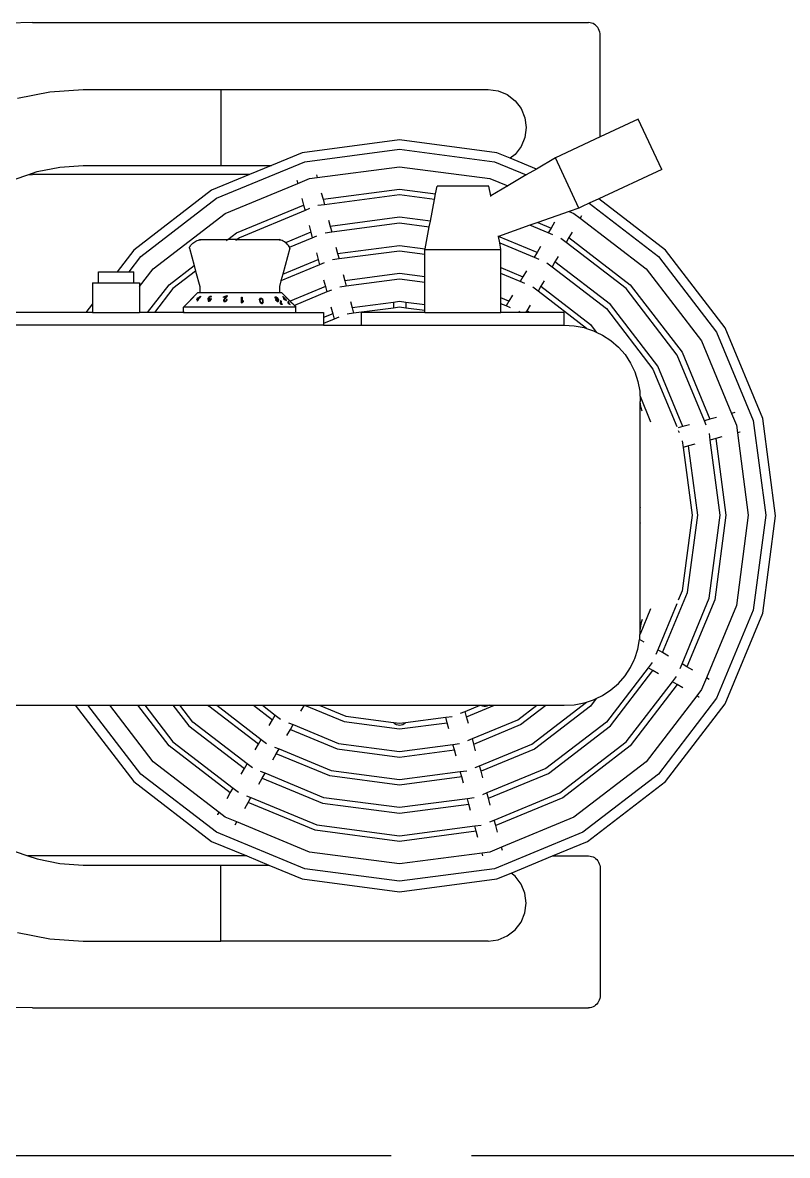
# Model space of a CAD drawing. Header units: millimetres. Extents: x 44692 to 333458, y -26854 to 14445.
# Drawn here: x 314883 to 315365, y -15426 to -14712 of the extents above; entities that cross this region are included whole.
import ezdxf

# ---------------------------------------------------------------- set-up
doc = ezdxf.new("R2010")
doc.units = ezdxf.units.MM
doc.header["$LTSCALE"] = 100
doc.linetypes.add('DASHEDX2', pattern=[3.048, 2.54, -0.508])
doc.layers.add('Area proceso', color=90, linetype='DASHEDX2')
doc.layers.add('Maquinas', color=200, linetype='Continuous')

msp = doc.modelspace()

# ---------------------------------------------------------------- linework, layer by layer
at = {"layer": 'Area proceso'}
msp.add_line((314556.187, -15425.842), (315372.187, -15425.842), dxfattribs=at)
at = {"layer": 'Maquinas'}
for p, q in [((314888.902, -14711.828), (314874.102, -14712.108)), ((314888.902, -14711.828), (315132.153, -14711.828)), ((314954.034, -14711.828), (314954.034, -14711.896)), ((315132.153, -14711.896), (315132.153, -14711.828)), ((315132.153, -14711.828), (315239.49, -14711.828)), ((315240.445, -14711.896), (315239.49, -14711.828)), ((315241.385, -14712.1), (315240.445, -14711.896)), ((315242.292, -14712.435), (315241.385, -14712.1)), ((315243.151, -14712.897), (315242.292, -14712.435)), ((315243.948, -14713.477), (315243.151, -14712.897)), ((315244.668, -14714.166), (315243.948, -14713.477)), ((315245.3, -14714.951), (315244.668, -14714.166)), ((315245.832, -14715.819), (315245.3, -14714.951)), ((315246.256, -14716.756), (315245.832, -14715.819)), ((315246.564, -14717.744), (315246.256, -14716.756)), ((315246.751, -14718.769), (315246.564, -14717.744)), ((315246.813, -14719.811), (315246.751, -14718.769)), ((315246.813, -14783.846), (315246.813, -14719.811)), ((314879.511, -14759.432), (314899.994, -14755.358)), ((314899.994, -14755.358), (314920.834, -14753.992)), ((314920.834, -14753.992), (315007.68, -14753.992)), ((315007.68, -14753.992), (315176.286, -14753.992)), ((315007.68, -14753.992), (315007.68, -14801.889)), ((315176.286, -14753.992), (315182.484, -14754.808)), ((315182.484, -14754.808), (315188.26, -14757.201)), ((315188.26, -14757.201), (315193.22, -14761.007)), ((315193.22, -14761.007), (315197.026, -14765.967)), ((315197.026, -14765.967), (315199.418, -14771.742)), ((315199.418, -14771.742), (315200.234, -14777.941)), ((315270.812, -14772.655), (315246.813, -14783.846)), ((315285.589, -14804.344), (315270.812, -14772.655)), ((315200.234, -14777.941), (315199.418, -14784.139)), ((315120.406, -14785.741), (315059.073, -14793.815)), ((315181.738, -14793.815), (315120.406, -14785.741)), ((315199.418, -14784.139), (315197.026, -14789.915)), ((315246.813, -14783.846), (315218.618, -14796.994)), ((315059.073, -14793.815), (315039.581, -14801.889)), ((315060.686, -14799.484), (315120.406, -14791.621)), ((315120.406, -14791.621), (315180.126, -14799.484)), ((315190.092, -14797.276), (315181.738, -14793.815)), ((315197.026, -14789.915), (315193.22, -14794.875)), ((315005.036, -14822.535), (315060.686, -14799.484)), ((315180.126, -14799.484), (315200.265, -14807.825)), ((315193.22, -14794.875), (315190.092, -14797.276)), ((315206.573, -14804.102), (315190.092, -14797.276)), ((315218.618, -14796.994), (315206.573, -14804.102)), ((315233.395, -14828.683), (315218.618, -14796.994)), ((314878.065, -14810.397), (314886.081, -14807.676)), ((314886.081, -14807.676), (314891.908, -14805.698)), ((314886.081, -14807.676), (314888.902, -14807.622)), ((315025.741, -14807.622), (314888.902, -14807.622)), ((314891.908, -14805.698), (314906.246, -14802.846)), ((314906.246, -14802.846), (314920.834, -14801.889)), ((314920.834, -14801.889), (315007.68, -14801.889)), ((314954.034, -14807.554), (314954.034, -14807.622)), ((315025.741, -14807.622), (315001.921, -14817.489)), ((315007.68, -14801.889), (315039.581, -14801.889)), ((315039.581, -14801.889), (315025.741, -14807.622)), ((315067.986, -14807.762), (315068.439, -14809.45)), ((315068.439, -14809.45), (315120.406, -14802.609)), ((315120.406, -14802.609), (315177.282, -14810.097)), ((315200.265, -14807.825), (315188.525, -14814.754)), ((315206.573, -14804.102), (315200.265, -14807.825)), ((315285.589, -14804.344), (315245.887, -14822.857)), ((315010.529, -14832.05), (315056.202, -14813.132)), ((315055.654, -14811.086), (315056.202, -14813.132)), ((315056.202, -14813.132), (315063.529, -14810.097)), ((315063.529, -14810.097), (315068.439, -14809.45)), ((315143.082, -14819.772), (315144.035, -14814.807)), ((315176.605, -14814.807), (315144.035, -14814.807)), ((315177.809, -14821.078), (315176.605, -14814.807)), ((315177.282, -14810.097), (315188.525, -14814.754)), ((315188.525, -14814.754), (315177.809, -14821.078)), ((315001.921, -14817.489), (314952.843, -14855.148)), ((314957.248, -14859.203), (315005.036, -14822.535)), ((315058.736, -14822.588), (315059.872, -14826.826)), ((315071.052, -14819.203), (315072.108, -14823.145)), ((315072.108, -14823.145), (315120.406, -14816.786)), ((315120.406, -14820.331), (315073.026, -14826.569)), ((315120.406, -14816.786), (315143.082, -14819.772)), ((315142.418, -14823.229), (315120.406, -14820.331)), ((315142.418, -14823.229), (315143.082, -14819.772)), ((315177.876, -14821.427), (315177.809, -14821.078)), ((315245.887, -14822.857), (315239.859, -14825.668)), ((315287.969, -14855.148), (315245.887, -14822.857)), ((315017.618, -14844.328), (315059.872, -14826.826)), ((315059.872, -14826.826), (315060.789, -14830.25)), ((315063.65, -14829.065), (315060.789, -14830.25)), ((315073.026, -14826.569), (315068.91, -14827.11)), ((315072.108, -14823.145), (315073.026, -14826.569)), ((315139.763, -14837.057), (315142.418, -14823.229)), ((315233.395, -14828.683), (315227.326, -14830.826)), ((315235.486, -14827.707), (315233.395, -14828.683)), ((315239.859, -14825.668), (315235.486, -14827.707)), ((315239.859, -14825.668), (315283.563, -14859.203)), ((314965.017, -14866.973), (315010.529, -14832.05)), ((315060.789, -14830.25), (315019.39, -14847.398)), ((315075.639, -14836.322), (315076.695, -14840.263)), ((315120.406, -14834.508), (315076.695, -14840.263)), ((315139.763, -14837.057), (315120.406, -14834.508)), ((315139.099, -14840.514), (315139.763, -14837.057)), ((315227.326, -14830.826), (315207.5, -14837.828)), ((315227.326, -14830.826), (315230.282, -14832.05)), ((315230.282, -14832.05), (315234.21, -14835.065)), ((315235.034, -14833.675), (315234.21, -14835.065)), ((315234.21, -14835.065), (315275.794, -14866.973)), ((315235.034, -14833.675), (315235.085, -14833.55)), ((315012.179, -14848.502), (315017.618, -14844.328)), ((315064.458, -14843.944), (315048.542, -14850.537)), ((315063.323, -14839.707), (315064.458, -14843.944)), ((315064.458, -14843.944), (315065.376, -14847.368)), ((315073.497, -14844.228), (315077.612, -14843.687)), ((315076.695, -14840.263), (315077.612, -14843.687)), ((315077.612, -14843.687), (315120.406, -14838.053)), ((315120.406, -14838.053), (315139.099, -14840.514)), ((315136.444, -14854.342), (315139.099, -14840.514)), ((315202.543, -14839.578), (315182.717, -14846.58)), ((315207.5, -14837.828), (315202.543, -14839.578)), ((315214.094, -14844.363), (315202.543, -14839.578)), ((315207.5, -14837.828), (315215.866, -14841.293)), ((315215.866, -14841.293), (315214.094, -14844.363)), ((315218.059, -14837.494), (315215.866, -14841.293)), ((315229.162, -14843.809), (315227.122, -14847.343)), ((314989.036, -14851.882), (314989.502, -14851.386)), ((314989.502, -14851.386), (314990.034, -14850.907)), ((314990.034, -14850.907), (314990.63, -14850.447)), ((314990.63, -14850.447), (314991.287, -14850.008)), ((314991.287, -14850.008), (314992.001, -14849.592)), ((314992.001, -14849.592), (314992.77, -14849.201)), ((314992.77, -14849.201), (314993.591, -14848.837)), ((314993.591, -14848.837), (314994.458, -14848.502)), ((314994.458, -14848.502), (315012.179, -14848.502)), ((314994.458, -14848.837), (314994.458, -14849.201)), ((315011.267, -14849.201), (315011.742, -14848.837)), ((315017.951, -14848.502), (315012.179, -14848.502)), ((315017.514, -14848.837), (315017.04, -14849.201)), ((315019.39, -14847.398), (315017.951, -14848.502)), ((315017.951, -14848.502), (315044.596, -14848.502)), ((315045.463, -14848.837), (315044.596, -14848.502)), ((315044.596, -14848.837), (315044.596, -14849.201)), ((315046.284, -14849.201), (315045.463, -14848.837)), ((315047.053, -14849.592), (315046.284, -14849.201)), ((315047.768, -14850.008), (315047.053, -14849.592)), ((315048.424, -14850.447), (315047.768, -14850.008)), ((315048.542, -14850.537), (315048.424, -14850.447)), ((315049.02, -14850.907), (315048.542, -14850.537)), ((315049.552, -14851.386), (315049.02, -14850.907)), ((315050.018, -14851.882), (315049.552, -14851.386)), ((315050.95, -14853.343), (315065.376, -14847.368)), ((315065.376, -14847.368), (315068.237, -14846.183)), ((315182.717, -14846.58), (315182.642, -14846.25)), ((315207.005, -14856.641), (315182.717, -14846.58)), ((315183.498, -14850.708), (315182.717, -14846.58)), ((315183.498, -14850.708), (315205.233, -14859.71)), ((315184.269, -14854.721), (315183.498, -14850.708)), ((315216.954, -14845.548), (315214.094, -14844.363)), ((315225.349, -14850.412), (315222.056, -14847.885)), ((315227.122, -14847.343), (315225.349, -14850.412)), ((315263.263, -14879.504), (315225.349, -14850.412)), ((315227.122, -14847.343), (315265.769, -14876.998)), ((314952.843, -14855.148), (314942.31, -14868.874)), ((314987.87, -14853.989), (314988.053, -14853.449)), ((314987.87, -14853.989), (314990.841, -14864.875)), ((314988.053, -14853.449), (314988.31, -14852.916)), ((314988.31, -14852.916), (314988.638, -14852.393)), ((314988.638, -14852.393), (314989.036, -14851.882)), ((315051.184, -14853.989), (315046.732, -14870.305)), ((315050.416, -14852.393), (315050.018, -14851.882)), ((315050.744, -14852.916), (315050.416, -14852.393)), ((315050.95, -14853.343), (315050.744, -14852.916)), ((315051.001, -14853.449), (315050.95, -14853.343)), ((315051.184, -14853.989), (315051.001, -14853.449)), ((315067.91, -14856.825), (315069.045, -14861.063)), ((315080.226, -14853.44), (315081.282, -14857.381)), ((315081.282, -14857.381), (315120.406, -14852.23)), ((315081.282, -14857.381), (315082.199, -14860.805)), ((315120.406, -14855.775), (315082.199, -14860.805)), ((315120.406, -14852.23), (315136.444, -14854.342)), ((315136.371, -14857.877), (315120.406, -14855.775)), ((315136.371, -14854.721), (315136.444, -14854.342)), ((315136.371, -14857.877), (315136.371, -14854.721)), ((315136.371, -14854.721), (315184.269, -14854.721)), ((315136.371, -14872.054), (315136.371, -14857.877)), ((315184.269, -14866.241), (315184.269, -14854.721)), ((315207.005, -14856.641), (315205.233, -14859.71)), ((315209.198, -14852.841), (315207.005, -14856.641)), ((315325.628, -14904.226), (315287.969, -14855.148)), ((314949.827, -14868.874), (314957.248, -14859.203)), ((314975.042, -14876.998), (314990.841, -14864.875)), ((314990.841, -14864.875), (314991.84, -14868.538)), ((315069.962, -14864.486), (315045.562, -14874.593)), ((315046.732, -14870.305), (315069.045, -14861.063)), ((315069.045, -14861.063), (315069.962, -14864.486)), ((315072.823, -14863.301), (315069.962, -14864.486)), ((315082.199, -14860.805), (315078.084, -14861.347)), ((315205.233, -14859.71), (315208.093, -14860.895)), ((315213.195, -14863.233), (315216.488, -14865.76)), ((315218.261, -14862.69), (315216.488, -14865.76)), ((315216.488, -14865.76), (315250.731, -14892.036)), ((315220.301, -14859.157), (315218.261, -14862.69)), ((315253.238, -14889.529), (315218.261, -14862.69)), ((315283.563, -14859.203), (315320.232, -14906.991)), ((314930.542, -14875.894), (314930.542, -14868.874)), ((314930.542, -14868.874), (314942.31, -14868.874)), ((314942.31, -14868.874), (314949.827, -14868.874)), ((314949.827, -14868.874), (314952.767, -14868.874)), ((314952.767, -14875.894), (314952.767, -14868.874)), ((314956.471, -14878.111), (314965.017, -14866.973)), ((314991.84, -14868.538), (314977.548, -14879.504)), ((314991.84, -14868.538), (314994.458, -14878.133)), ((315046.732, -14870.305), (315045.562, -14874.593)), ((315084.813, -14870.558), (315085.869, -14874.499)), ((315120.406, -14869.952), (315085.869, -14874.499)), ((315136.371, -14872.054), (315120.406, -14869.952)), ((315136.371, -14875.599), (315136.371, -14872.054)), ((315184.269, -14866.241), (315198.144, -14871.989)), ((315184.269, -14870.045), (315184.269, -14866.241)), ((315196.372, -14875.058), (315184.269, -14870.045)), ((315184.269, -14885.259), (315184.269, -14870.045)), ((315198.144, -14871.989), (315196.372, -14875.058)), ((315200.337, -14868.189), (315198.144, -14871.989)), ((315275.794, -14866.973), (315310.717, -14912.485)), ((314926.838, -14875.894), (314926.838, -14889.037)), ((314926.838, -14875.894), (314930.542, -14875.894)), ((314930.542, -14875.894), (314952.767, -14875.894)), ((314952.767, -14875.894), (314956.471, -14875.894)), ((314956.471, -14875.894), (314956.471, -14878.111)), ((314956.471, -14878.111), (314956.471, -14894.635)), ((314961.508, -14894.635), (314975.042, -14876.998)), ((314977.548, -14879.504), (314965.938, -14894.635)), ((314994.458, -14878.133), (314994.458, -14882.23)), ((315045.562, -14874.593), (315044.596, -14878.133)), ((315044.596, -14878.133), (315044.596, -14882.23)), ((315073.632, -14878.181), (315051.322, -14887.422)), ((315072.496, -14873.943), (315073.632, -14878.181)), ((315073.632, -14878.181), (315074.549, -14881.604)), ((315086.786, -14877.923), (315082.671, -14878.465)), ((315085.869, -14874.499), (315086.786, -14877.923)), ((315120.406, -14873.497), (315086.786, -14877.923)), ((315136.371, -14875.599), (315120.406, -14873.497)), ((315136.371, -14889.776), (315136.371, -14875.599)), ((315199.232, -14876.243), (315196.372, -14875.058)), ((315207.627, -14881.108), (315204.334, -14878.581)), ((315209.4, -14878.038), (315207.627, -14881.108)), ((315211.44, -14874.504), (315209.4, -14878.038)), ((315209.4, -14878.038), (315240.706, -14902.061)), ((315295.369, -14921.346), (315263.263, -14879.504)), ((315265.769, -14876.998), (315298.439, -14919.574)), ((314992.995, -14882.23), (314984.184, -14891.091)), ((314988.48, -14886.771), (314988.44, -14886.813)), ((314988.443, -14886.819), (314988.501, -14886.763)), ((314988.578, -14886.682), (314988.492, -14886.76)), ((314988.501, -14886.763), (314988.599, -14886.667)), ((314988.699, -14886.569), (314988.578, -14886.682)), ((314990.32, -14885.014), (314988.587, -14886.752)), ((314988.587, -14886.719), (314989.978, -14885.325)), ((314988.599, -14886.667), (314988.737, -14886.532)), ((314988.882, -14886.394), (314988.699, -14886.569)), ((314988.737, -14886.532), (314988.903, -14886.368)), ((314989.095, -14886.186), (314988.882, -14886.394)), ((314988.89, -14886.361), (314988.93, -14886.318)), ((314988.928, -14886.331), (314988.89, -14886.367)), ((314988.903, -14886.368), (314989.086, -14886.185)), ((314988.993, -14886.268), (314988.928, -14886.331)), ((314988.93, -14886.318), (314988.997, -14886.256)), ((314989.083, -14886.18), (314988.993, -14886.268)), ((314988.997, -14886.256), (314989.091, -14886.168)), ((314989.193, -14886.07), (314989.083, -14886.18)), ((314989.086, -14886.185), (314989.288, -14885.983)), ((314989.091, -14886.168), (314989.204, -14886.059)), ((314989.339, -14885.944), (314989.095, -14886.186)), ((314989.32, -14885.944), (314989.193, -14886.07)), ((314989.204, -14886.059), (314989.329, -14885.937)), ((314989.288, -14885.983), (314989.507, -14885.763)), ((314989.463, -14885.801), (314989.32, -14885.944)), ((314989.329, -14885.937), (314989.465, -14885.802)), ((314989.339, -14885.944), (314989.841, -14885.441)), ((314989.463, -14885.801), (314989.818, -14885.443)), ((314989.852, -14885.412), (314989.465, -14885.802)), ((314989.844, -14885.423), (314989.507, -14885.763)), ((314989.818, -14885.443), (314989.994, -14885.265)), ((314989.841, -14885.441), (314990.046, -14885.233)), ((314990.165, -14885.097), (314989.844, -14885.423)), ((314990.053, -14885.205), (314989.852, -14885.412)), ((314989.978, -14885.325), (314990.053, -14885.219)), ((314989.994, -14885.265), (314990.143, -14885.113)), ((314990.046, -14885.233), (314990.229, -14885.045)), ((314990.201, -14885.045), (314990.053, -14885.205)), ((314990.053, -14885.219), (314990.165, -14885.097)), ((314990.143, -14885.113), (314990.256, -14884.998)), ((314990.239, -14885.001), (314990.201, -14885.045)), ((314990.229, -14885.045), (314990.39, -14884.877)), ((314990.284, -14884.958), (314990.239, -14885.001)), ((314990.256, -14884.998), (314990.658, -14884.594)), ((314990.734, -14884.506), (314990.284, -14884.958)), ((314990.472, -14884.797), (314990.32, -14885.014)), ((314990.39, -14884.877), (314990.524, -14884.736)), ((314990.658, -14884.594), (314990.472, -14884.797)), ((314990.524, -14884.736), (314990.626, -14884.625)), ((314990.626, -14884.625), (314990.696, -14884.546)), ((314992.714, -14886.077), (314992.387, -14886.373)), ((314992.387, -14886.559), (314992.858, -14886.148)), ((314992.387, -14886.373), (314992.387, -14886.45)), ((314992.387, -14886.45), (314992.387, -14886.559)), ((314992.858, -14885.952), (314992.714, -14886.077)), ((314992.858, -14885.578), (314993.285, -14885.191)), ((314992.858, -14885.578), (314992.858, -14885.914)), ((314992.858, -14886.148), (314992.858, -14887.027)), ((314992.858, -14887.301), (314993.207, -14887.007)), ((314992.858, -14887.027), (314992.858, -14887.301)), ((314994.458, -14882.23), (314992.995, -14882.23)), ((314993.207, -14887.007), (314994.086, -14885.578)), ((314993.285, -14885.578), (314994.797, -14884.257)), ((314994.377, -14884.821), (314993.285, -14885.774)), ((314993.285, -14885.191), (314993.285, -14885.427)), ((314993.285, -14885.578), (314993.285, -14885.427)), ((314993.285, -14886.523), (314993.285, -14885.774)), ((314993.37, -14886.422), (314993.285, -14886.562)), ((314993.37, -14886.422), (314994.377, -14884.821)), ((314994.797, -14884.453), (314994.086, -14885.578)), ((315044.596, -14882.23), (314994.458, -14882.23)), ((314994.797, -14884.257), (314994.797, -14884.453)), ((314999.544, -14885.879), (314999.523, -14886.056)), ((314999.523, -14886.056), (314999.566, -14886.258)), ((314999.607, -14885.686), (314999.544, -14885.879)), ((314999.566, -14886.258), (314999.681, -14886.348)), ((314999.711, -14885.478), (314999.607, -14885.686)), ((314999.695, -14886.361), (314999.9, -14886.378)), ((314999.725, -14886.959), (314999.695, -14887.148)), ((314999.695, -14887.148), (314999.726, -14887.309)), ((314999.856, -14885.255), (314999.711, -14885.478)), ((314999.816, -14886.749), (314999.725, -14886.959)), ((314999.966, -14886.523), (314999.816, -14886.749)), ((314999.856, -14885.255), (315000.233, -14884.823)), ((314999.9, -14886.378), (315000.175, -14886.291)), ((315000.175, -14886.291), (314999.966, -14886.523)), ((314999.978, -14885.742), (314999.991, -14885.623)), ((315000.007, -14885.844), (314999.978, -14885.742)), ((314999.991, -14885.623), (315000.03, -14885.495)), ((315000.026, -14885.915), (315000.007, -14885.844)), ((315000.086, -14885.967), (315000.026, -14885.915)), ((315000.03, -14885.495), (315000.295, -14885.073)), ((315000.17, -14885.995), (315000.086, -14885.967)), ((315000.134, -14886.879), (315000.148, -14886.761)), ((315000.174, -14887.023), (315000.134, -14886.879)), ((315000.148, -14886.761), (315000.189, -14886.641)), ((315000.273, -14885.996), (315000.17, -14885.995)), ((315000.294, -14887.085), (315000.174, -14887.023)), ((315000.189, -14886.641), (315000.257, -14886.52)), ((315000.233, -14884.823), (315000.454, -14884.629)), ((315000.257, -14886.52), (315000.353, -14886.396)), ((315000.389, -14885.97), (315000.273, -14885.996)), ((315000.476, -14887.061), (315000.294, -14887.085)), ((315000.417, -14884.942), (315000.295, -14885.073)), ((315000.353, -14886.396), (315000.586, -14886.166)), ((315000.66, -14885.837), (315000.389, -14885.97)), ((315000.55, -14884.823), (315000.417, -14884.942)), ((315000.454, -14884.629), (315000.698, -14884.449)), ((315000.705, -14886.948), (315000.476, -14887.061)), ((315000.695, -14884.715), (315000.55, -14884.823)), ((315000.586, -14886.166), (315000.845, -14885.975)), ((315000.962, -14885.61), (315000.66, -14885.837)), ((315000.757, -14884.681), (315000.695, -14884.715)), ((315000.698, -14884.449), (315000.917, -14884.313)), ((315000.936, -14886.771), (315000.705, -14886.948)), ((315000.714, -14887.222), (315000.913, -14887.095)), ((315000.93, -14884.595), (315000.757, -14884.681)), ((315000.845, -14885.975), (315000.914, -14885.935)), ((315000.913, -14887.095), (315001.094, -14886.954)), ((315000.914, -14885.935), (315000.962, -14885.61)), ((315000.917, -14884.313), (315001.029, -14884.259)), ((315001.127, -14884.566), (315000.93, -14884.595)), ((315001.121, -14886.568), (315000.936, -14886.771)), ((315001.029, -14884.259), (315001.118, -14884.221)), ((315001.094, -14886.954), (315001.259, -14886.798)), ((315001.118, -14884.221), (315001.298, -14884.175)), ((315001.258, -14886.328), (315001.121, -14886.568)), ((315001.278, -14884.637), (315001.127, -14884.566)), ((315001.31, -14886.144), (315001.258, -14886.328)), ((315001.259, -14886.798), (315001.406, -14886.627)), ((315001.378, -14884.82), (315001.278, -14884.637)), ((315001.298, -14884.175), (315001.46, -14884.167)), ((315001.335, -14886.059), (315001.31, -14886.144)), ((315001.763, -14885.872), (315001.371, -14886.041)), ((315001.806, -14884.506), (315001.378, -14884.82)), ((315001.406, -14886.627), (315001.533, -14886.447)), ((315001.46, -14884.167), (315001.595, -14884.198)), ((315001.533, -14886.447), (315001.634, -14886.261)), ((315001.595, -14884.198), (315001.698, -14884.264)), ((315001.634, -14886.261), (315001.711, -14886.069)), ((315001.698, -14884.264), (315001.768, -14884.367)), ((315001.711, -14886.069), (315001.763, -14885.872)), ((315001.768, -14884.367), (315001.806, -14884.506)), ((315009.425, -14884.652), (315010.336, -14884.328)), ((315009.425, -14885.039), (315009.425, -14884.652)), ((315010.196, -14884.765), (315009.425, -14885.039)), ((315009.452, -14886.83), (315009.43, -14887.033)), ((315009.43, -14887.033), (315009.439, -14887.119)), ((315009.439, -14887.119), (315009.448, -14887.215)), ((315009.516, -14886.616), (315009.452, -14886.83)), ((315009.63, -14886.38), (315009.516, -14886.616)), ((315009.724, -14886.232), (315009.63, -14886.38)), ((315009.8, -14886.117), (315009.724, -14886.232)), ((315010.064, -14885.784), (315009.8, -14886.117)), ((315009.87, -14886.91), (315009.92, -14886.655)), ((315009.915, -14887.122), (315009.87, -14886.91)), ((315010.052, -14887.269), (315009.915, -14887.122)), ((315009.92, -14886.655), (315010.07, -14886.356)), ((315010.459, -14885.332), (315010.064, -14885.784)), ((315010.07, -14886.356), (315010.361, -14885.962)), ((315011.135, -14884.488), (315010.196, -14884.765)), ((315010.336, -14884.328), (315011.729, -14883.917)), ((315010.361, -14885.962), (315011.397, -14884.747)), ((315010.459, -14885.332), (315010.954, -14884.764)), ((315010.804, -14887.17), (315010.526, -14887.297)), ((315010.92, -14887.08), (315010.804, -14887.17)), ((315011.02, -14886.973), (315010.92, -14887.08)), ((315010.954, -14884.764), (315011.135, -14884.488)), ((315011.102, -14886.851), (315011.02, -14886.973)), ((315011.16, -14886.719), (315011.102, -14886.851)), ((315011.148, -14887.314), (315011.308, -14887.159)), ((315011.208, -14886.423), (315011.16, -14886.719)), ((315011.529, -14886.36), (315011.208, -14886.423)), ((315011.326, -14887.134), (315011.44, -14886.986)), ((315011.565, -14884.476), (315011.397, -14884.747)), ((315011.44, -14886.986), (315011.54, -14886.794)), ((315011.648, -14886.344), (315011.529, -14886.36)), ((315011.54, -14886.794), (315011.61, -14886.58)), ((315011.679, -14884.218), (315011.565, -14884.476)), ((315011.61, -14886.58), (315011.648, -14886.344)), ((315011.719, -14884.066), (315011.679, -14884.218)), ((315011.729, -14883.917), (315011.719, -14884.066)), ((315020.785, -14888.43), (315020.785, -14884.91)), ((315020.785, -14884.91), (315021.02, -14884.914)), ((315021.02, -14884.914), (315021.213, -14884.929)), ((315021.213, -14884.929), (315021.213, -14887.664)), ((315032.124, -14886.649), (315032.173, -14886.078)), ((315032.124, -14886.649), (315032.144, -14887.089)), ((315032.144, -14887.089), (315032.203, -14887.445)), ((315032.173, -14886.078), (315032.25, -14885.791)), ((315032.25, -14885.791), (315032.407, -14885.559)), ((315032.407, -14885.559), (315032.627, -14885.432)), ((315032.564, -14886.825), (315032.576, -14886.476)), ((315032.572, -14887.051), (315032.564, -14886.825)), ((315032.576, -14887.19), (315032.572, -14887.051)), ((315032.677, -14886.005), (315032.576, -14886.476)), ((315032.614, -14887.504), (315032.576, -14887.19)), ((315032.627, -14885.432), (315032.761, -14885.41)), ((315032.765, -14885.883), (315032.677, -14886.005)), ((315032.761, -14885.41), (315032.911, -14885.419)), ((315032.871, -14885.818), (315032.765, -14885.883)), ((315032.989, -14885.789), (315032.871, -14885.818)), ((315032.911, -14885.419), (315033.077, -14885.458)), ((315033.119, -14885.799), (315032.989, -14885.789)), ((315033.077, -14885.458), (315033.26, -14885.527)), ((315033.26, -14885.845), (315033.119, -14885.799)), ((315033.26, -14885.527), (315033.499, -14885.653)), ((315033.402, -14885.924), (315033.26, -14885.845)), ((315033.532, -14886.03), (315033.402, -14885.924)), ((315033.499, -14885.653), (315033.71, -14885.808)), ((315033.65, -14886.162), (315033.532, -14886.03)), ((315033.844, -14886.521), (315033.65, -14886.162)), ((315033.71, -14885.808), (315033.813, -14885.911)), ((315033.813, -14885.911), (315033.895, -14885.995)), ((315033.844, -14886.521), (315033.907, -14886.774)), ((315033.895, -14885.995), (315034.052, -14886.212)), ((315033.907, -14886.774), (315033.944, -14887.081)), ((315033.944, -14887.081), (315033.957, -14887.442)), ((315034.052, -14886.212), (315034.203, -14886.507)), ((315034.311, -14886.84), (315034.203, -14886.507)), ((315034.349, -14887.061), (315034.311, -14886.84)), ((315034.375, -14887.215), (315034.349, -14887.061)), ((315041.929, -14884.933), (315041.946, -14884.802)), ((315041.949, -14885.107), (315041.929, -14884.933)), ((315041.946, -14884.802), (315041.998, -14884.709)), ((315042.008, -14885.296), (315041.949, -14885.107)), ((315041.998, -14884.709), (315042.084, -14884.654)), ((315042.243, -14885.716), (315042.008, -14885.296)), ((315042.084, -14884.654), (315042.205, -14884.635)), ((315043.484, -14887.339), (315042.093, -14886.304)), ((315042.093, -14886.304), (315042.093, -14886.581)), ((315042.093, -14886.581), (315043.826, -14887.871)), ((315042.205, -14884.635), (315042.388, -14884.662)), ((315042.243, -14885.716), (315042.409, -14885.933)), ((315042.397, -14885.161), (315042.383, -14885.265)), ((315042.383, -14885.265), (315042.396, -14885.384)), ((315042.388, -14884.662), (315042.601, -14884.747)), ((315042.396, -14885.384), (315042.499, -14885.646)), ((315042.437, -14885.089), (315042.397, -14885.161)), ((315042.409, -14885.933), (315042.592, -14886.137)), ((315042.504, -14885.05), (315042.437, -14885.089)), ((315042.589, -14885.79), (315042.499, -14885.646)), ((315042.597, -14885.045), (315042.504, -14885.05)), ((315042.7, -14885.935), (315042.589, -14885.79)), ((315042.592, -14886.137), (315042.794, -14886.327)), ((315042.71, -14885.069), (315042.597, -14885.045)), ((315042.601, -14884.747), (315042.845, -14884.889)), ((315042.826, -14886.076), (315042.7, -14885.935)), ((315042.835, -14885.122), (315042.71, -14885.069)), ((315042.794, -14886.327), (315043.013, -14886.503)), ((315042.969, -14886.213), (315042.826, -14886.076)), ((315042.972, -14885.201), (315042.835, -14885.122)), ((315042.845, -14884.889), (315043.12, -14885.088)), ((315043.127, -14886.346), (315042.969, -14886.213)), ((315043.12, -14885.309), (315042.972, -14885.201)), ((315043.013, -14886.503), (315043.184, -14886.621)), ((315043.12, -14885.088), (315043.347, -14885.276)), ((315043.358, -14885.522), (315043.12, -14885.309)), ((315043.324, -14886.485), (315043.127, -14886.346)), ((315043.184, -14886.621), (315043.224, -14886.644)), ((315043.224, -14886.644), (315043.35, -14886.724)), ((315043.5, -14886.58), (315043.324, -14886.485)), ((315043.35, -14886.724), (315043.672, -14886.873)), ((315043.559, -14885.757), (315043.358, -14885.522)), ((315043.372, -14885.3), (315043.735, -14885.672)), ((315043.573, -14887.105), (315043.484, -14887.339)), ((315043.649, -14886.629), (315043.5, -14886.58)), ((315043.559, -14885.757), (315043.708, -14886.004)), ((315043.672, -14886.873), (315043.573, -14887.105)), ((315043.762, -14886.632), (315043.649, -14886.629)), ((315043.708, -14886.004), (315043.79, -14886.249)), ((315043.896, -14885.872), (315043.735, -14885.672)), ((315044.164, -14886.98), (315043.762, -14886.632)), ((315043.79, -14886.249), (315044.24, -14886.578)), ((315044.03, -14886.066), (315043.896, -14885.872)), ((315043.93, -14887.577), (315044.164, -14886.98)), ((315044.132, -14886.246), (315044.03, -14886.066)), ((315044.202, -14886.418), (315044.141, -14886.267)), ((315044.24, -14886.578), (315044.202, -14886.418)), ((315046.252, -14882.23), (315044.596, -14882.23)), ((315045.764, -14887.29), (315045.336, -14886.938)), ((315045.336, -14886.938), (315045.336, -14887.768)), ((315046.252, -14882.23), (315051.322, -14887.422)), ((315046.71, -14884.539), (315047.181, -14884.982)), ((315046.71, -14884.678), (315046.71, -14884.539)), ((315047.019, -14884.969), (315046.71, -14884.678)), ((315047.181, -14885.121), (315047.019, -14884.969)), ((315047.181, -14884.694), (315047.609, -14885.106)), ((315047.181, -14884.969), (315047.181, -14884.735)), ((315047.181, -14885.121), (315047.181, -14885.437)), ((315047.181, -14885.437), (315047.181, -14886.003)), ((315047.181, -14886.003), (315047.53, -14886.324)), ((315047.53, -14886.324), (315048.198, -14886.544)), ((315047.609, -14885.189), (315047.609, -14885.106)), ((315047.609, -14885.385), (315047.609, -14885.189)), ((315049.121, -14886.808), (315047.609, -14885.385)), ((315047.609, -14885.524), (315048.7, -14886.551)), ((315047.609, -14885.903), (315047.609, -14885.524)), ((315047.609, -14886.112), (315047.609, -14885.903)), ((315047.881, -14886.199), (315047.609, -14886.112)), ((315048.7, -14886.551), (315047.881, -14886.199)), ((315048.198, -14886.544), (315049.121, -14886.947)), ((315048.33, -14884.328), (315048.373, -14884.366)), ((315048.413, -14884.419), (315048.351, -14884.353)), ((315048.373, -14884.366), (315048.462, -14884.453)), ((315048.517, -14884.526), (315048.413, -14884.419)), ((315048.462, -14884.453), (315048.501, -14884.496)), ((315048.501, -14884.496), (315048.707, -14884.711)), ((315048.501, -14884.543), (315048.533, -14884.586)), ((315048.663, -14884.675), (315048.517, -14884.526)), ((315048.623, -14884.645), (315048.532, -14884.563)), ((315048.533, -14884.586), (315048.629, -14884.692)), ((315048.773, -14884.789), (315048.623, -14884.645)), ((315048.629, -14884.692), (315048.784, -14884.857)), ((315048.84, -14884.856), (315048.663, -14884.675)), ((315048.707, -14884.711), (315048.982, -14884.992)), ((315048.982, -14884.992), (315048.773, -14884.789)), ((315048.832, -14884.829), (315048.784, -14884.785)), ((315048.784, -14884.857), (315048.988, -14885.069)), ((315048.797, -14884.8), (315048.836, -14884.842)), ((315048.893, -14884.888), (315048.832, -14884.829)), ((315048.836, -14884.842), (315048.901, -14884.909)), ((315049.04, -14885.058), (315048.84, -14884.856)), ((315048.977, -14884.971), (315048.893, -14884.888)), ((315048.901, -14884.909), (315048.992, -14885.003)), ((315048.981, -14885.035), (315048.941, -14884.985)), ((315048.955, -14884.992), (315048.996, -14885.028)), ((315049.1, -14885.163), (315048.981, -14885.035)), ((315048.988, -14885.069), (315049.247, -14885.338)), ((315048.992, -14885.003), (315049.102, -14885.115)), ((315048.996, -14885.028), (315049.064, -14885.092)), ((315049.08, -14885.077), (315048.997, -14884.99)), ((315049.261, -14885.282), (315049.04, -14885.058)), ((315049.064, -14885.092), (315049.16, -14885.184)), ((315049.196, -14885.196), (315049.08, -14885.077)), ((315049.283, -14885.352), (315049.1, -14885.163)), ((315049.102, -14885.115), (315049.224, -14885.238)), ((315049.121, -14886.947), (315049.121, -14886.808)), ((315049.16, -14885.184), (315049.392, -14885.413)), ((315049.467, -14885.471), (315049.196, -14885.196)), ((315049.224, -14885.238), (315049.357, -14885.373)), ((315049.247, -14885.338), (315049.521, -14885.615)), ((315049.505, -14885.527), (315049.261, -14885.282)), ((315049.512, -14885.584), (315049.283, -14885.352)), ((315049.357, -14885.373), (315049.502, -14885.519)), ((315049.392, -14885.413), (315049.652, -14885.672)), ((315049.768, -14885.772), (315049.467, -14885.471)), ((315049.502, -14885.519), (315049.737, -14885.755)), ((315049.724, -14885.748), (315049.505, -14885.527)), ((315049.741, -14885.812), (315049.512, -14885.584)), ((315049.521, -14885.615), (315049.72, -14885.812)), ((315049.652, -14885.672), (315049.721, -14885.742)), ((315049.72, -14885.812), (315049.892, -14885.98)), ((315049.721, -14885.742), (315049.768, -14885.772)), ((315049.924, -14885.948), (315049.724, -14885.748)), ((315049.737, -14885.755), (315049.934, -14885.95)), ((315049.928, -14885.995), (315049.741, -14885.812)), ((315049.892, -14885.98), (315050.065, -14886.151)), ((315050.105, -14886.129), (315049.924, -14885.948)), ((315050.064, -14886.123), (315049.928, -14885.995)), ((315049.934, -14885.95), (315050.085, -14886.099)), ((315050.142, -14886.188), (315050.064, -14886.123)), ((315050.065, -14886.151), (315050.213, -14886.294)), ((315050.085, -14886.099), (315050.184, -14886.194)), ((315050.267, -14886.289), (315050.105, -14886.129)), ((315050.57, -14886.621), (315050.142, -14886.188)), ((315050.184, -14886.194), (315050.612, -14886.625)), ((315050.213, -14886.294), (315050.34, -14886.415)), ((315050.402, -14886.423), (315050.267, -14886.289)), ((315050.34, -14886.415), (315050.441, -14886.51)), ((315050.505, -14886.523), (315050.402, -14886.423)), ((315050.441, -14886.51), (315050.518, -14886.579)), ((315050.575, -14886.591), (315050.505, -14886.523)), ((315050.518, -14886.579), (315050.57, -14886.621)), ((315050.612, -14886.625), (315050.575, -14886.591)), ((315074.549, -14881.604), (315054.066, -14890.089)), ((315077.41, -14880.419), (315074.549, -14881.604)), ((315189.283, -14887.336), (315184.269, -14885.259)), ((315184.269, -14889.063), (315184.269, -14885.259)), ((315191.476, -14883.537), (315189.283, -14887.336)), ((315238.183, -14904.554), (315207.627, -14881.108)), ((314926.838, -14889.037), (314922.543, -14894.635)), ((314926.838, -14889.037), (314926.838, -14894.635)), ((314984.212, -14893.91), (314983.655, -14894.635)), ((314984.212, -14893.91), (314984.184, -14891.091)), ((315055.063, -14891.091), (314984.184, -14891.091)), ((314984.396, -14893.671), (314984.212, -14893.91)), ((314984.22, -14894.635), (314984.212, -14893.91)), ((314999.726, -14887.309), (314999.822, -14887.421)), ((314999.822, -14887.421), (314999.977, -14887.472)), ((314999.977, -14887.472), (315000.189, -14887.452)), ((315000.189, -14887.452), (315000.44, -14887.366)), ((315000.44, -14887.366), (315000.647, -14887.255)), ((315000.647, -14887.255), (315000.714, -14887.222)), ((315009.448, -14887.215), (315009.503, -14887.373)), ((315009.503, -14887.373), (315009.595, -14887.503)), ((315009.595, -14887.503), (315009.723, -14887.607)), ((315009.723, -14887.607), (315009.882, -14887.677)), ((315009.882, -14887.677), (315010.067, -14887.706)), ((315010.261, -14887.333), (315010.052, -14887.269)), ((315010.067, -14887.706), (315010.279, -14887.694)), ((315010.526, -14887.297), (315010.261, -14887.333)), ((315010.279, -14887.694), (315010.516, -14887.64)), ((315010.516, -14887.64), (315010.752, -14887.555)), ((315010.752, -14887.555), (315010.963, -14887.447)), ((315010.963, -14887.447), (315011.148, -14887.314)), ((315020.785, -14888.43), (315021.06, -14888.435)), ((315021.179, -14888.256), (315021.06, -14888.435)), ((315021.179, -14888.256), (315021.211, -14888.209)), ((315021.211, -14888.209), (315021.441, -14887.99)), ((315021.391, -14887.53), (315021.213, -14887.664)), ((315021.618, -14887.4), (315021.391, -14887.53)), ((315021.441, -14887.99), (315021.732, -14887.79)), ((315022.068, -14887.215), (315021.618, -14887.4)), ((315021.732, -14887.79), (315022.068, -14887.629)), ((315022.068, -14887.629), (315022.068, -14887.215)), ((315032.203, -14887.445), (315032.296, -14887.743)), ((315032.296, -14887.743), (315032.419, -14888.01)), ((315032.419, -14888.01), (315032.585, -14888.259)), ((315032.585, -14888.259), (315032.768, -14888.447)), ((315032.677, -14887.76), (315032.614, -14887.504)), ((315032.765, -14887.959), (315032.677, -14887.76)), ((315032.871, -14888.115), (315032.765, -14887.959)), ((315032.768, -14888.447), (315032.997, -14888.614)), ((315033.092, -14888.32), (315032.871, -14888.115)), ((315032.997, -14888.614), (315033.26, -14888.742)), ((315033.265, -14888.424), (315033.122, -14888.344)), ((315033.26, -14888.742), (315033.442, -14888.811)), ((315033.405, -14888.472), (315033.265, -14888.424)), ((315033.53, -14888.485), (315033.405, -14888.472)), ((315033.442, -14888.811), (315033.608, -14888.85)), ((315033.64, -14888.463), (315033.53, -14888.485)), ((315033.608, -14888.85), (315033.758, -14888.858)), ((315033.736, -14888.407), (315033.64, -14888.463)), ((315033.902, -14888.071), (315033.736, -14888.407)), ((315033.758, -14888.858), (315033.892, -14888.837)), ((315033.892, -14888.837), (315034.111, -14888.71)), ((315033.943, -14887.793), (315033.902, -14888.071)), ((315033.957, -14887.442), (315033.943, -14887.793)), ((315034.111, -14888.71), (315034.27, -14888.479)), ((315034.365, -14888.127), (315034.27, -14888.479)), ((315034.365, -14888.127), (315034.397, -14887.637)), ((315034.397, -14887.637), (315034.375, -14887.215)), ((315043.826, -14887.871), (315043.93, -14887.577)), ((315045.336, -14889.065), (315045.336, -14887.768)), ((315045.336, -14889.065), (315045.611, -14889.282)), ((315045.611, -14889.282), (315045.762, -14889.256)), ((315045.762, -14889.256), (315045.992, -14889.287)), ((315045.764, -14887.29), (315045.764, -14888.277)), ((315045.764, -14888.915), (315045.764, -14888.306)), ((315045.942, -14888.963), (315045.764, -14888.915)), ((315046.169, -14889.048), (315045.942, -14888.963)), ((315045.992, -14889.287), (315046.283, -14889.376)), ((315046.468, -14889.191), (315046.169, -14889.048)), ((315046.283, -14889.376), (315046.619, -14889.523)), ((315046.619, -14889.273), (315046.468, -14889.191)), ((315046.619, -14889.382), (315046.619, -14889.273)), ((315046.619, -14889.523), (315046.619, -14889.382)), ((315050.076, -14887.479), (315050.076, -14887.811)), ((315050.504, -14887.89), (315050.076, -14887.479)), ((315050.076, -14888.588), (315050.076, -14887.811)), ((315050.076, -14888.588), (315050.076, -14888.665)), ((315050.076, -14888.665), (315050.352, -14888.918)), ((315050.389, -14888.928), (315050.503, -14888.974)), ((315050.503, -14888.974), (315050.733, -14889.106)), ((315050.504, -14888.266), (315050.504, -14887.89)), ((315050.504, -14888.266), (315050.504, -14888.782)), ((315050.683, -14888.898), (315050.504, -14888.782)), ((315050.91, -14889.059), (315050.683, -14888.898)), ((315050.733, -14889.106), (315051.024, -14889.301)), ((315051.36, -14889.405), (315050.91, -14889.059)), ((315051.024, -14889.301), (315051.36, -14889.551)), ((315051.322, -14887.422), (315054.066, -14890.089)), ((315051.36, -14889.551), (315051.36, -14889.405)), ((315051.711, -14887.72), (315051.711, -14887.81)), ((315052.139, -14888.176), (315051.711, -14887.745)), ((315051.711, -14887.81), (315051.986, -14888.087)), ((315051.986, -14888.087), (315052.137, -14888.228)), ((315052.367, -14888.448), (315052.137, -14888.228)), ((315052.139, -14888.204), (315052.139, -14888.15)), ((315052.544, -14888.597), (315052.139, -14888.204)), ((315052.367, -14888.448), (315052.658, -14888.73)), ((315052.994, -14889.04), (315052.544, -14888.597)), ((315052.658, -14888.73), (315052.994, -14889.059)), ((315054.066, -14890.089), (315053.995, -14890.118)), ((315054.066, -14890.089), (315055.063, -14891.091)), ((315055.063, -14894.635), (315055.063, -14891.091)), ((315077.083, -14891.061), (315078.219, -14895.299)), ((315089.399, -14887.676), (315090.455, -14891.617)), ((315116.519, -14888.186), (315090.455, -14891.617)), ((315090.455, -14891.617), (315091.373, -14895.041)), ((315116.519, -14891.73), (315091.373, -14895.041)), ((315120.406, -14887.674), (315116.519, -14888.186)), ((315116.519, -14888.186), (315116.519, -14891.73)), ((315120.406, -14891.219), (315116.519, -14891.73)), ((315124.262, -14888.182), (315120.406, -14887.674)), ((315124.262, -14891.726), (315120.406, -14891.219)), ((315136.371, -14889.776), (315124.262, -14888.182)), ((315124.262, -14888.182), (315124.262, -14891.726)), ((315136.371, -14893.321), (315124.262, -14891.726)), ((315136.371, -14893.321), (315136.371, -14889.776)), ((315136.371, -14894.635), (315136.371, -14893.321)), ((315187.511, -14890.406), (315184.269, -14889.063)), ((315184.269, -14894.635), (315184.269, -14889.063)), ((315189.283, -14887.336), (315187.511, -14890.406)), ((315190.371, -14891.591), (315187.511, -14890.406)), ((315196.395, -14894.635), (315195.473, -14893.928)), ((315200.539, -14893.386), (315199.817, -14894.635)), ((315202.579, -14889.852), (315200.539, -14893.386)), ((315202.167, -14894.635), (315200.539, -14893.386)), ((315250.731, -14892.036), (315280.021, -14930.207)), ((315283.091, -14928.435), (315253.238, -14889.529)), ((314922.543, -14894.635), (314817.056, -14894.635)), ((314926.838, -14894.635), (314922.543, -14894.635)), ((314926.838, -14894.635), (314956.471, -14894.635)), ((314961.508, -14894.635), (314956.471, -14894.635)), ((314965.938, -14894.635), (314961.508, -14894.635)), ((314983.655, -14894.635), (314965.938, -14894.635)), ((314984.22, -14894.635), (314983.655, -14894.635)), ((314984.22, -14894.635), (315055.063, -14894.635)), ((315055.063, -14894.635), (315072.508, -14894.635)), ((315072.508, -14897.664), (315072.303, -14897.749)), ((315072.508, -14901.468), (315072.303, -14901.553)), ((315072.508, -14894.635), (315072.508, -14897.664)), ((315078.219, -14895.299), (315072.508, -14897.664)), ((315072.508, -14897.664), (315072.508, -14901.468)), ((315079.136, -14898.722), (315072.508, -14901.468)), ((315072.508, -14901.468), (315072.508, -14902.618)), ((315078.219, -14895.299), (315079.136, -14898.722)), ((315081.997, -14897.537), (315079.136, -14898.722)), ((315091.373, -14895.041), (315087.258, -14895.583)), ((315136.371, -14894.635), (315096.457, -14894.635)), ((315096.457, -14902.618), (315096.457, -14894.635)), ((315136.371, -14894.635), (315184.269, -14894.635)), ((315196.395, -14894.635), (315184.269, -14894.635)), ((315199.817, -14894.635), (315196.395, -14894.635)), ((315202.167, -14894.635), (315199.817, -14894.635)), ((315224.183, -14894.635), (315202.167, -14894.635)), ((315224.183, -14902.618), (315224.183, -14894.635)), ((315072.508, -14902.618), (314785.125, -14902.618)), ((315072.508, -14902.618), (315082.621, -14902.618)), ((315082.621, -14902.618), (315096.457, -14902.618)), ((315096.457, -14902.618), (315224.183, -14902.618)), ((315224.183, -14902.618), (315230.474, -14902.919)), ((315230.474, -14902.919), (315236.669, -14904.059)), ((315236.669, -14904.059), (315238.183, -14904.554)), ((315238.183, -14904.554), (315242.655, -14906.016)), ((315240.706, -14902.061), (315244.382, -14906.85)), ((315242.655, -14906.016), (315244.382, -14906.85)), ((315244.382, -14906.85), (315248.327, -14908.757)), ((315320.232, -14906.991), (315343.283, -14962.641)), ((315349.301, -14961.378), (315325.628, -14904.226)), ((315248.327, -14908.757), (315253.58, -14912.231)), ((315253.58, -14912.231), (315258.322, -14916.376)), ((315310.717, -14912.485), (315329.635, -14958.158)), ((315258.322, -14916.376), (315262.468, -14921.118)), ((315262.468, -14921.118), (315265.942, -14926.372)), ((315312.517, -14962.745), (315295.369, -14921.346)), ((315298.439, -14919.574), (315315.941, -14961.827)), ((315265.942, -14926.372), (315268.682, -14932.043)), ((315298.823, -14966.414), (315283.091, -14928.435)), ((315268.682, -14932.043), (315270.64, -14938.03)), ((315280.021, -14930.207), (315295.047, -14966.481)), ((315270.64, -14938.03), (315271.779, -14944.224)), ((315271.779, -14944.224), (315271.852, -14947.216)), ((315271.852, -14947.216), (315271.92, -14947.38)), ((315271.92, -14947.38), (315278.58, -14963.457)), ((315271.92, -14947.38), (315272.08, -14950.516)), ((315272.08, -14950.516), (315272.08, -14950.612)), ((315272.19, -14952.609), (315272.08, -14950.612)), ((315272.08, -14973.58), (315272.08, -14950.612)), ((315272.578, -14954.669), (315272.19, -14952.609)), ((315273.236, -14956.66), (315272.578, -14954.669)), ((315331.681, -14957.61), (315329.635, -14958.158)), ((315329.635, -14958.158), (315332.67, -14965.485)), ((315303.06, -14965.279), (315298.823, -14966.414)), ((315315.941, -14961.827), (315312.517, -14962.745)), ((315313.702, -14965.606), (315312.517, -14962.745)), ((315320.178, -14960.692), (315315.941, -14961.827)), ((315332.67, -14965.485), (315333.317, -14970.395)), ((315343.283, -14962.641), (315351.146, -15022.361)), ((315357.375, -15022.711), (315349.301, -14961.378)), ((315298.823, -14966.414), (315296.029, -14967.163)), ((315296.029, -14968.852), (315296.584, -14970.192)), ((315316.198, -14974.981), (315315.657, -14970.866)), ((315334.882, -14969.994), (315333.317, -14970.395)), ((315333.317, -14970.395), (315340.158, -15022.361)), ((315335.005, -14969.942), (315334.882, -14969.994)), ((315272.08, -14986.803), (315272.08, -14973.58)), ((315298.539, -14975.453), (315299.08, -14979.568)), ((315302.504, -14978.651), (315299.08, -14979.568)), ((315299.08, -14979.568), (315304.714, -15022.361)), ((315306.445, -14977.595), (315302.504, -14978.651)), ((315308.259, -15022.361), (315302.504, -14978.651)), ((315319.622, -14974.064), (315316.198, -14974.981)), ((315322.436, -15022.361), (315316.198, -14974.981)), ((315323.563, -14973.008), (315319.622, -14974.064)), ((315319.622, -14974.064), (315325.98, -15022.361)), ((315272.08, -15016.783), (315272.08, -14986.803)), ((315272.19, -15017.621), (315272.08, -15016.783)), ((315272.08, -15027.94), (315272.08, -15016.783)), ((315304.714, -15022.361), (315298.434, -15070.064)), ((315301.858, -15070.981), (315308.259, -15022.361)), ((315315.552, -15074.651), (315322.436, -15022.361)), ((315325.98, -15022.361), (315318.976, -15075.568)), ((315340.158, -15022.361), (315332.67, -15079.238)), ((315351.146, -15022.361), (315343.283, -15082.081)), ((315349.301, -15084.043), (315357.375, -15022.711)), ((315272.08, -15027.94), (315272.19, -15027.102)), ((315272.08, -15094.112), (315272.08, -15027.94)), ((315286.126, -15108.961), (315301.858, -15070.981)), ((315298.434, -15070.064), (315296.029, -15075.871)), ((315295.047, -15078.241), (315283.057, -15107.188)), ((315298.404, -15116.049), (315315.552, -15074.651)), ((315318.976, -15075.568), (315301.474, -15117.822)), ((315332.67, -15079.238), (315313.752, -15124.91)), ((315278.58, -15081.266), (315271.929, -15097.323)), ((315343.283, -15082.081), (315320.232, -15137.731)), ((315325.628, -15141.196), (315349.301, -15084.043)), ((315271.929, -15097.323), (315272.075, -15094.207)), ((315272.08, -15094.112), (315272.075, -15094.207)), ((315272.19, -15092.114), (315272.08, -15094.112)), ((315272.578, -15090.053), (315272.19, -15092.114)), ((315273.236, -15088.063), (315272.578, -15090.053)), ((315270.64, -15106.693), (315271.697, -15100.63)), ((315271.697, -15100.63), (315271.779, -15100.499)), ((315274.578, -15102.293), (315271.697, -15100.63)), ((315271.779, -15100.499), (315271.808, -15097.614)), ((315271.808, -15097.614), (315271.929, -15097.323)), ((315268.682, -15112.68), (315270.64, -15106.693)), ((315283.057, -15107.188), (315281.872, -15110.049)), ((315286.126, -15108.961), (315283.057, -15107.188)), ((315265.942, -15118.351), (315268.324, -15113.42)), ((315268.324, -15113.42), (315268.682, -15112.68)), ((315279.534, -15115.151), (315277.007, -15118.444)), ((315289.926, -15111.154), (315286.126, -15108.961)), ((315277.007, -15118.444), (315250.731, -15152.687)), ((315253.238, -15155.193), (315280.077, -15120.216)), ((315262.468, -15123.605), (315265.942, -15118.351)), ((315280.077, -15120.216), (315277.007, -15118.444)), ((315283.61, -15122.257), (315280.077, -15120.216)), ((315297.219, -15118.91), (315298.404, -15116.049)), ((315301.474, -15117.822), (315298.404, -15116.049)), ((315305.273, -15120.015), (315301.474, -15117.822)), ((315253.58, -15132.492), (315258.322, -15128.347)), ((315258.322, -15128.347), (315262.468, -15123.605)), ((315263.263, -15165.219), (315292.355, -15127.305)), ((315295.424, -15129.077), (315265.769, -15167.725)), ((315292.355, -15127.305), (315294.881, -15124.012)), ((315295.424, -15129.077), (315292.355, -15127.305)), ((315298.958, -15131.118), (315295.424, -15129.077)), ((315313.752, -15124.91), (315310.717, -15132.238)), ((315315.586, -15125.969), (315313.752, -15124.91)), ((315244.382, -15137.872), (315248.327, -15135.966)), ((315248.327, -15135.966), (315253.58, -15132.492)), ((315307.702, -15136.166), (315275.794, -15177.75)), ((315310.717, -15132.238), (315307.702, -15136.166)), ((315309.092, -15136.99), (315307.702, -15136.166)), ((315309.217, -15137.04), (315309.092, -15136.99)), ((314817.056, -15142.104), (314915.881, -15142.104)), ((314915.881, -15142.104), (314952.843, -15190.274)), ((314915.881, -15142.104), (314923.934, -15142.104)), ((314957.248, -15185.519), (314923.934, -15142.104)), ((314923.934, -15142.104), (314937.665, -15142.104)), ((314965.017, -15177.75), (314937.665, -15142.104)), ((314937.665, -15142.104), (314955.383, -15142.104)), ((314975.042, -15167.725), (314955.383, -15142.104)), ((314955.383, -15142.104), (314959.812, -15142.104)), ((314959.812, -15142.104), (314977.548, -15165.219)), ((314959.812, -15142.104), (314977.53, -15142.104)), ((314977.53, -15142.104), (314987.573, -15155.193)), ((314977.53, -15142.104), (314981.959, -15142.104)), ((314990.08, -15152.687), (314981.959, -15142.104)), ((314981.959, -15142.104), (314999.677, -15142.104)), ((315000.105, -15142.662), (314999.677, -15142.104)), ((314999.677, -15142.104), (315005.151, -15142.104)), ((315031.412, -15166.685), (315000.105, -15142.662)), ((315005.151, -15142.104), (315033.184, -15163.615)), ((315005.151, -15142.104), (315028.24, -15142.104)), ((315028.24, -15142.104), (315040.273, -15151.337)), ((315028.24, -15142.104), (315034.013, -15142.104)), ((315034.013, -15142.104), (315042.045, -15148.267)), ((315034.013, -15142.104), (315046.372, -15142.104)), ((315046.372, -15142.104), (315060.351, -15142.104)), ((315058.196, -15145.838), (315060.351, -15142.104)), ((315060.351, -15142.104), (315060.548, -15142.104)), ((315060.548, -15142.104), (315085.546, -15152.459)), ((315060.548, -15142.104), (315069.731, -15142.104)), ((315069.731, -15142.104), (315086.463, -15149.035)), ((315069.731, -15142.104), (315158.19, -15142.104)), ((315158.19, -15142.104), (315171.081, -15142.104)), ((315161.675, -15146), (315171.081, -15142.104)), ((315162.592, -15149.424), (315180.263, -15142.104)), ((315171.081, -15142.104), (315172.001, -15142.104)), ((315172.255, -15142.432), (315172.001, -15142.104)), ((315172.001, -15142.104), (315176.811, -15142.104)), ((315172.835, -15142.761), (315172.255, -15142.432)), ((315173.59, -15142.923), (315172.835, -15142.761)), ((315174.468, -15142.909), (315173.59, -15142.923)), ((315175.409, -15142.718), (315174.468, -15142.909)), ((315176.35, -15142.364), (315175.409, -15142.718)), ((315176.811, -15142.104), (315176.35, -15142.364)), ((315176.811, -15142.104), (315180.263, -15142.104)), ((315180.263, -15142.104), (315206.798, -15142.104)), ((315194.838, -15151.282), (315206.798, -15142.104)), ((315196.61, -15154.351), (315212.571, -15142.104)), ((315203.699, -15166.63), (315238.183, -15140.169)), ((315240.706, -15142.662), (315205.471, -15169.699)), ((315206.798, -15142.104), (315212.571, -15142.104)), ((315212.571, -15142.104), (315224.183, -15142.104)), ((315224.183, -15142.104), (315230.474, -15141.803)), ((315230.474, -15141.803), (315236.669, -15140.664)), ((315236.669, -15140.664), (315238.183, -15140.169)), ((315238.183, -15140.169), (315242.655, -15138.706)), ((315244.382, -15137.872), (315240.706, -15142.662)), ((315242.655, -15138.706), (315244.382, -15137.872)), ((315320.232, -15137.731), (315283.563, -15185.519)), ((315287.969, -15190.274), (315325.628, -15141.196)), ((315038.232, -15154.871), (315040.273, -15151.337)), ((315040.273, -15151.337), (315042.045, -15148.267)), ((315042.045, -15148.267), (315045.338, -15150.794)), ((315086.463, -15149.035), (315116.626, -15153.006)), ((315124.154, -15153.01), (315149.438, -15149.682)), ((315149.438, -15149.682), (315153.554, -15149.14)), ((315150.356, -15153.105), (315149.438, -15149.682)), ((315158.814, -15147.185), (315161.675, -15146)), ((315162.592, -15149.424), (315161.675, -15146)), ((315163.728, -15153.662), (315162.592, -15149.424)), ((315166.262, -15163.118), (315194.838, -15151.282)), ((314987.573, -15155.193), (315022.551, -15182.032)), ((315024.323, -15178.963), (314990.08, -15152.687)), ((315049.335, -15161.186), (315051.528, -15157.387)), ((315050.44, -15153.132), (315053.301, -15154.317)), ((315051.528, -15157.387), (315053.301, -15154.317)), ((315051.528, -15157.387), (315080.959, -15169.577)), ((315053.301, -15154.317), (315081.877, -15166.154)), ((315085.546, -15152.459), (315120.406, -15157.048)), ((315116.651, -15153.116), (315116.626, -15153.006)), ((315116.626, -15153.006), (315120.406, -15153.504)), ((315117.038, -15153.659), (315116.651, -15153.116)), ((315117.653, -15154.125), (315117.038, -15153.659)), ((315118.455, -15154.483), (315117.653, -15154.125)), ((315119.388, -15154.707), (315118.455, -15154.483)), ((315120.39, -15154.784), (315119.388, -15154.707)), ((315121.393, -15154.707), (315120.39, -15154.784)), ((315120.406, -15153.504), (315124.154, -15153.01)), ((315120.406, -15157.048), (315150.356, -15153.105)), ((315122.326, -15154.483), (315121.393, -15154.707)), ((315123.128, -15154.125), (315122.326, -15154.483)), ((315123.743, -15153.659), (315123.128, -15154.125)), ((315124.13, -15153.116), (315123.743, -15153.659)), ((315124.154, -15153.01), (315124.13, -15153.116)), ((315151.412, -15157.047), (315150.356, -15153.105)), ((315167.179, -15166.542), (315196.61, -15154.351)), ((315250.731, -15152.687), (315212.56, -15181.977)), ((315214.332, -15185.047), (315253.238, -15155.193)), ((314977.548, -15165.219), (315015.462, -15194.31)), ((315031.412, -15166.685), (315033.184, -15163.615)), ((315033.184, -15163.615), (315036.477, -15166.142)), ((315163.401, -15164.303), (315166.262, -15163.118)), ((315167.179, -15166.542), (315166.262, -15163.118)), ((315221.421, -15197.325), (315263.263, -15165.219)), ((315013.69, -15197.38), (314975.042, -15167.725)), ((315029.371, -15170.218), (315031.412, -15166.685)), ((315040.474, -15176.534), (315042.667, -15172.734)), ((315041.579, -15168.48), (315044.44, -15169.665)), ((315042.667, -15172.734), (315044.44, -15169.665)), ((315076.372, -15186.695), (315042.667, -15172.734)), ((315044.44, -15169.665), (315077.29, -15183.272)), ((315080.959, -15169.577), (315120.406, -15174.77)), ((315081.877, -15166.154), (315120.406, -15171.226)), ((315120.406, -15171.226), (315154.025, -15166.8)), ((315120.406, -15174.77), (315154.942, -15170.223)), ((315154.025, -15166.8), (315158.14, -15166.258)), ((315154.942, -15170.223), (315154.025, -15166.8)), ((315155.999, -15174.165), (315154.942, -15170.223)), ((315168.315, -15170.78), (315167.179, -15166.542)), ((315170.849, -15180.237), (315203.699, -15166.63)), ((315205.471, -15169.699), (315171.766, -15183.66)), ((315265.769, -15167.725), (315223.193, -15200.394)), ((315006.601, -15209.658), (314965.017, -15177.75)), ((315022.551, -15182.032), (315024.323, -15178.963)), ((315027.616, -15181.49), (315024.323, -15178.963)), ((315275.794, -15177.75), (315230.282, -15212.673)), ((315005.036, -15222.188), (314957.248, -15185.519)), ((315020.51, -15185.566), (315022.551, -15182.032)), ((315035.579, -15185.012), (315032.718, -15183.827)), ((315033.806, -15188.082), (315035.579, -15185.012)), ((315072.703, -15200.39), (315035.579, -15185.012)), ((315120.406, -15192.492), (315076.372, -15186.695)), ((315077.29, -15183.272), (315120.406, -15188.948)), ((315120.406, -15188.948), (315158.612, -15183.918)), ((315158.612, -15183.918), (315162.727, -15183.376)), ((315159.529, -15187.342), (315158.612, -15183.918)), ((315167.988, -15181.422), (315170.849, -15180.237)), ((315171.766, -15183.66), (315170.849, -15180.237)), ((315172.902, -15187.898), (315171.766, -15183.66)), ((315212.56, -15181.977), (315175.435, -15197.355)), ((315176.353, -15200.778), (315214.332, -15185.047)), ((315283.563, -15185.519), (315235.776, -15222.188)), ((314952.843, -15190.274), (315001.921, -15227.933)), ((315031.613, -15191.881), (315033.806, -15188.082)), ((315033.806, -15188.082), (315071.786, -15203.813)), ((315159.529, -15187.342), (315120.406, -15192.492)), ((315160.585, -15191.283), (315159.529, -15187.342)), ((315238.891, -15227.933), (315287.969, -15190.274)), ((315011.649, -15200.914), (315013.69, -15197.38)), ((315013.69, -15197.38), (315015.462, -15194.31)), ((315015.462, -15194.31), (315018.755, -15196.837)), ((315023.857, -15199.175), (315026.718, -15200.36)), ((315024.945, -15203.43), (315026.718, -15200.36)), ((315026.718, -15200.36), (315068.116, -15217.508)), ((315120.406, -15206.67), (315072.703, -15200.39)), ((315163.199, -15201.036), (315120.406, -15206.67)), ((315167.314, -15200.494), (315163.199, -15201.036)), ((315164.116, -15204.46), (315163.199, -15201.036)), ((315175.435, -15197.355), (315172.575, -15198.54)), ((315176.353, -15200.778), (315175.435, -15197.355)), ((315177.488, -15205.016), (315176.353, -15200.778)), ((315180.022, -15214.473), (315221.421, -15197.325)), ((315223.193, -15200.394), (315180.94, -15217.896)), ((315022.752, -15207.229), (315024.945, -15203.43)), ((315067.199, -15220.932), (315024.945, -15203.43)), ((315071.786, -15203.813), (315120.406, -15210.214)), ((315120.406, -15210.214), (315164.116, -15204.46)), ((315165.172, -15208.401), (315164.116, -15204.46)), ((315005.727, -15211.172), (315005.777, -15211.048)), ((315005.777, -15211.048), (315006.601, -15209.658)), ((315010.529, -15212.673), (315006.601, -15209.658)), ((315017.857, -15215.708), (315010.529, -15212.673)), ((315177.161, -15215.658), (315180.022, -15214.473)), ((315180.94, -15217.896), (315180.022, -15214.473)), ((315230.282, -15212.673), (315184.609, -15231.591)), ((315060.686, -15245.239), (315005.036, -15222.188)), ((315016.798, -15217.542), (315017.857, -15215.708)), ((315063.529, -15234.626), (315017.857, -15215.708)), ((315120.406, -15227.936), (315067.199, -15220.932)), ((315068.116, -15217.508), (315120.406, -15224.392)), ((315120.406, -15224.392), (315167.785, -15218.154)), ((315168.703, -15221.578), (315120.406, -15227.936)), ((315167.785, -15218.154), (315171.901, -15217.612)), ((315168.703, -15221.578), (315167.785, -15218.154)), ((315169.759, -15225.519), (315168.703, -15221.578)), ((315235.776, -15222.188), (315180.126, -15245.239)), ((315182.075, -15222.134), (315180.94, -15217.896)), ((315001.921, -15227.933), (315024.054, -15237.101)), ((315216.757, -15237.101), (315238.891, -15227.933)), ((314878.065, -15234.326), (314886.081, -15237.047)), ((314888.902, -15237.101), (314886.081, -15237.047)), ((314886.081, -15237.047), (314891.908, -15239.025)), ((315120.406, -15242.114), (315063.529, -15234.626)), ((315172.372, -15235.272), (315120.406, -15242.114)), ((315177.282, -15234.626), (315172.372, -15235.272)), ((315172.825, -15236.961), (315172.372, -15235.272)), ((315184.609, -15231.591), (315177.282, -15234.626)), ((315185.157, -15233.637), (315184.609, -15231.591)), ((315024.054, -15237.101), (314888.902, -15237.101)), ((314891.908, -15239.025), (314906.246, -15241.877)), ((314906.246, -15241.877), (314920.834, -15242.833)), ((314920.834, -15242.833), (315007.68, -15242.833)), ((314954.034, -15237.169), (314954.034, -15237.101)), ((315007.68, -15242.833), (315037.894, -15242.833)), ((315007.68, -15290.731), (315007.68, -15242.833)), ((315024.054, -15237.101), (315037.894, -15242.833)), ((315037.894, -15242.833), (315059.073, -15251.606)), ((315190.683, -15247.901), (315216.757, -15237.101)), ((315216.757, -15237.101), (315239.49, -15237.101)), ((315239.49, -15237.101), (315240.445, -15237.169)), ((315240.445, -15237.169), (315241.385, -15237.373)), ((315241.385, -15237.373), (315242.292, -15237.708)), ((315242.292, -15237.708), (315243.151, -15238.17)), ((315243.151, -15238.17), (315243.948, -15238.75)), ((315243.948, -15238.75), (315244.668, -15239.439)), ((315244.668, -15239.439), (315245.3, -15240.224)), ((315245.3, -15240.224), (315245.832, -15241.092)), ((315245.832, -15241.092), (315246.256, -15242.029)), ((315246.256, -15242.029), (315246.564, -15243.017)), ((315246.564, -15243.017), (315246.751, -15244.042)), ((315246.751, -15244.042), (315246.813, -15245.084)), ((315120.406, -15253.102), (315060.686, -15245.239)), ((315180.126, -15245.239), (315120.406, -15253.102)), ((315181.738, -15251.606), (315190.683, -15247.901)), ((315193.22, -15249.848), (315190.683, -15247.901)), ((315197.026, -15254.808), (315193.22, -15249.848)), ((315246.813, -15245.084), (315246.813, -15324.912)), ((315059.073, -15251.606), (315120.406, -15259.681)), ((315120.406, -15259.681), (315181.738, -15251.606)), ((315199.418, -15260.584), (315197.026, -15254.808)), ((315200.234, -15266.782), (315199.418, -15260.584)), ((315199.418, -15272.98), (315200.234, -15266.782)), ((315193.22, -15283.716), (315197.026, -15278.756)), ((315197.026, -15278.756), (315199.418, -15272.98)), ((314879.511, -15285.29), (314899.994, -15289.365)), ((315188.26, -15287.522), (315193.22, -15283.716)), ((314899.994, -15289.365), (314920.834, -15290.731)), ((314920.834, -15290.731), (315007.68, -15290.731)), ((315176.286, -15290.731), (315007.68, -15290.731)), ((315176.286, -15290.731), (315182.484, -15289.914)), ((315182.484, -15289.914), (315188.26, -15287.522)), ((315245.3, -15329.772), (315244.668, -15330.557)), ((315245.832, -15328.904), (315245.3, -15329.772)), ((315246.256, -15327.967), (315245.832, -15328.904)), ((315246.564, -15326.978), (315246.256, -15327.967)), ((315246.751, -15325.954), (315246.564, -15326.978)), ((315246.813, -15324.912), (315246.751, -15325.954)), ((314888.902, -15332.895), (314874.102, -15332.615)), ((314888.902, -15332.895), (315132.153, -15332.895)), ((314954.034, -15332.895), (314954.034, -15332.827)), ((315132.153, -15332.827), (315132.153, -15332.895)), ((315132.153, -15332.895), (315239.49, -15332.895)), ((315240.445, -15332.827), (315239.49, -15332.895)), ((315241.385, -15332.623), (315240.445, -15332.827)), ((315242.292, -15332.287), (315241.385, -15332.623)), ((315243.151, -15331.826), (315242.292, -15332.287)), ((315243.948, -15331.245), (315243.151, -15331.826)), ((315244.668, -15330.557), (315243.948, -15331.245))]:
    msp.add_line(p, q, dxfattribs=at)

doc.saveas('drawing.dxf')
